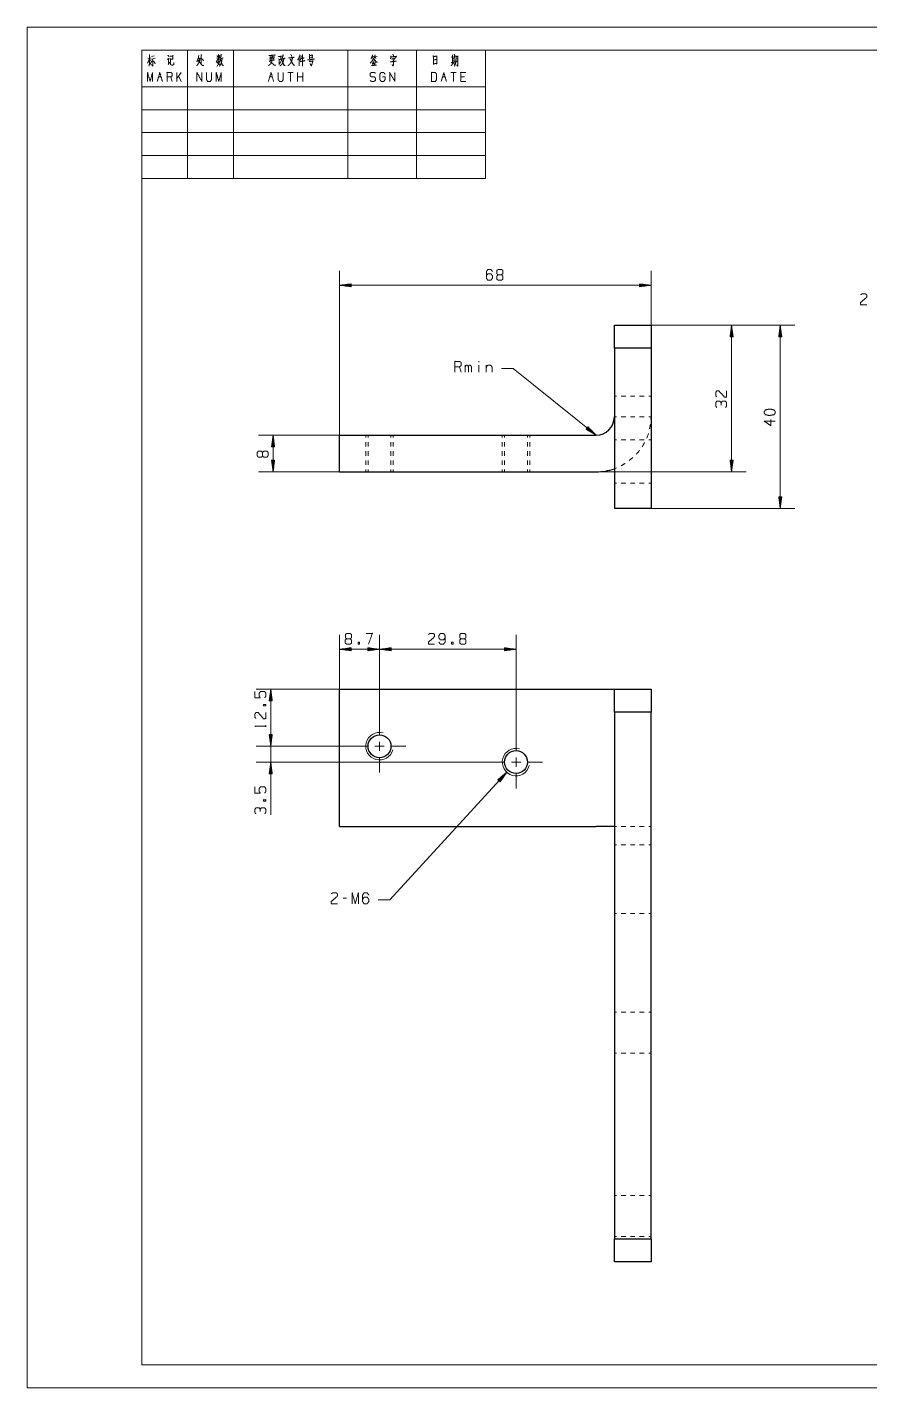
# Model space of a CAD drawing. Header units: millimetres. Extents: x 0 to 420, y 0 to 297.
# Drawn here: x 0 to 183.9, y 0 to 297 of the extents above; entities that cross this region are included whole.
import ezdxf

# ---------------------------------------------------------------- set-up
doc = ezdxf.new("R2010")
doc.units = ezdxf.units.MM
doc.layers.add('1', color=7, linetype='Continuous', true_color=0xffffff)

msp = doc.modelspace()

# ---------------------------------------------------------------- linework, layer by layer
at = {"layer": '1', "color": 132, "linetype": 'Continuous', "lineweight": 18}
for p, q in [((0, 297), (0, 0)), ((420, 297), (0, 297)), ((25, 292), (25, 264)), ((25, 292), (100, 292)), ((25, 292), (100, 292)), ((25, 292), (100, 292)), ((25, 292), (25, 5)), ((415, 292), (25, 292)), ((35, 292), (35, 264)), ((45, 292), (45, 264)), ((70, 292), (70, 264)), ((85, 292), (85, 264)), ((100, 292), (100, 264)), ((25, 284), (100, 284)), ((25, 279), (100, 279)), ((25, 274), (100, 274)), ((25, 269), (100, 269)), ((25, 264), (100, 264)), ((25, 5), (415, 5)), ((0, 0), (420, 0))]:
    msp.add_line(p, q, dxfattribs=at)
at = {"layer": '1', "color": 95, "linetype": 'Continuous', "lineweight": 18}
for p, q in [((26.34, 290.18), (26.96, 290.3)), ((26.7, 289.95), (26.92, 289.68)), ((26.99, 289.99), (27.95, 290.14)), ((27.13, 290.61), (27.71, 290.74)), ((41.34, 290.22), (42.13, 290.38)), ((42.25, 290.16), (42.79, 290.28)), ((53.17, 290.09), (53.7, 290.18)), ((54.91, 288.87), (55.37, 289.43)), ((75.25, 290.57), (75.67, 290.63)), ((75.35, 290.55), (75.45, 290.24)), ((75.83, 289.64), (75.37, 289.56)), ((75.82, 290.51), (76.35, 290.61)), ((75.98, 290.49), (76.11, 290.16)), ((92.56, 290.43), (93.43, 290.55)), ((92.84, 290.07), (93.11, 290.14)), ((92.86, 289.72), (93.09, 289.78)), ((93.6, 290.05), (93.85, 290.12)), ((28.66, 286.17), (29.22, 286.17)), ((31.62, 285.18), (31.34, 286.17)), ((33.59, 287.14), (32.63, 285.78)), ((32.63, 285.18), (32.63, 287.14)), ((33.59, 285.18), (33.04, 286.36)), ((52.94, 286.17), (53.49, 286.17)), ((58.02, 287.14), (56.9, 287.14)), ((57.46, 287.14), (57.46, 285.18)), ((59.02, 285.18), (59.02, 287.14)), ((60.14, 286.17), (59.02, 286.17)), ((60.14, 285.18), (60.14, 287.14)), ((90.65, 286.17), (91.2, 286.17)), ((93.6, 287.14), (92.49, 287.14)), ((93.05, 287.14), (93.05, 285.18)), ((95.45, 286.17), (94.61, 286.17)), ((94.68, 221.68), (94.34, 222.88)), ((95.61, 221.68), (95.61, 223.26)), ((98.56, 223.26), (98.56, 221.68)), ((100.17, 223.26), (100.17, 221.68)), ((52.07, 144.25), (52.07, 144.67)), ((69.66, 106.87), (68.99, 106.87))]:
    msp.add_line(p, q, dxfattribs=at)
at = {"layer": '1', "color": 13, "linetype": 'Continuous', "lineweight": 18}
for p, q in [((68.15, 207.94), (68.15, 243.84)), ((136.15, 226.94), (136.15, 243.84)), ((70.69, 241), (68.15, 240.66)), ((68.15, 240.66), (70.69, 240.33)), ((68.15, 240.66), (136.15, 240.66)), ((70.69, 240.69), (68.34, 240.69)), ((70.69, 240.64), (68.34, 240.64)), ((70.69, 240.74), (68.73, 240.74)), ((70.69, 240.59), (68.73, 240.59)), ((70.69, 240.79), (69.11, 240.79)), ((70.69, 240.84), (69.5, 240.84)), ((70.69, 240.89), (69.89, 240.89)), ((70.69, 240.94), (70.27, 240.94)), ((70.69, 240.99), (70.66, 240.99)), ((70.69, 240.99), (70.66, 240.99)), ((70.69, 240.33), (70.69, 241)), ((133.61, 241), (133.61, 240.33)), ((136.15, 240.66), (133.61, 241)), ((133.61, 240.99), (133.64, 240.99)), ((133.61, 240.99), (133.64, 240.99)), ((133.61, 240.94), (134.03, 240.94)), ((133.61, 240.89), (134.41, 240.89)), ((133.61, 240.84), (134.8, 240.84)), ((133.61, 240.79), (135.19, 240.79)), ((133.61, 240.74), (135.57, 240.74)), ((133.61, 240.69), (135.96, 240.69)), ((133.61, 240.33), (136.15, 240.66)), ((133.61, 240.64), (135.96, 240.64)), ((133.61, 240.59), (135.57, 240.59)), ((70.69, 240.54), (69.11, 240.54)), ((70.69, 240.49), (69.5, 240.49)), ((70.69, 240.44), (69.89, 240.44)), ((70.69, 240.39), (70.27, 240.39)), ((70.69, 240.33), (70.66, 240.33)), ((70.69, 240.33), (70.66, 240.33)), ((133.61, 240.54), (135.19, 240.54)), ((133.61, 240.49), (134.8, 240.49)), ((133.61, 240.44), (134.41, 240.44)), ((133.61, 240.39), (134.03, 240.39)), ((133.61, 240.33), (133.64, 240.33)), ((133.61, 240.33), (133.64, 240.33)), ((136.15, 231.94), (167.53, 231.94)), ((136.15, 231.94), (156.91, 231.94)), ((153.73, 231.94), (153.4, 229.4)), ((153.71, 229.4), (153.71, 231.75)), ((154.07, 229.4), (153.73, 231.94)), ((153.73, 231.94), (153.73, 199.94)), ((153.76, 229.4), (153.76, 231.75)), ((164.35, 231.94), (164.02, 229.4)), ((164.33, 229.4), (164.33, 231.75)), ((164.69, 229.4), (164.35, 231.94)), ((164.35, 231.94), (164.35, 191.94)), ((164.38, 229.4), (164.38, 231.75)), ((153.4, 229.4), (153.4, 229.43)), ((153.4, 229.4), (153.4, 229.43)), ((153.4, 229.4), (154.07, 229.4)), ((153.45, 229.4), (153.45, 229.82)), ((153.5, 229.4), (153.5, 230.2)), ((153.56, 229.4), (153.56, 230.59)), ((153.61, 229.4), (153.61, 230.98)), ((153.66, 229.4), (153.66, 231.36)), ((153.81, 229.4), (153.81, 231.36)), ((153.86, 229.4), (153.86, 230.98)), ((153.91, 229.4), (153.91, 230.59)), ((153.96, 229.4), (153.96, 230.2)), ((154.01, 229.4), (154.01, 229.82)), ((154.06, 229.4), (154.06, 229.43)), ((154.06, 229.4), (154.06, 229.43)), ((164.02, 229.4), (164.02, 229.43)), ((164.02, 229.4), (164.02, 229.43)), ((164.02, 229.4), (164.69, 229.4)), ((164.07, 229.4), (164.07, 229.82)), ((164.12, 229.4), (164.12, 230.2)), ((164.17, 229.4), (164.17, 230.59)), ((164.23, 229.4), (164.23, 230.98)), ((164.28, 229.4), (164.28, 231.36)), ((164.43, 229.4), (164.43, 231.36)), ((164.48, 229.4), (164.48, 230.98)), ((164.53, 229.4), (164.53, 230.59)), ((164.58, 229.4), (164.58, 230.2)), ((164.63, 229.4), (164.63, 229.82)), ((164.68, 229.4), (164.68, 229.43)), ((164.68, 229.4), (164.68, 229.43)), ((103.53, 222.5), (106.07, 222.5)), ((106.07, 222.5), (124.15, 207.94)), ((68.15, 207.94), (50.49, 207.94)), ((53.66, 207.94), (53.33, 205.4)), ((54, 205.4), (53.66, 207.94)), ((53.66, 207.94), (53.66, 199.94)), ((122.38, 209.79), (121.96, 209.27)), ((121.96, 209.28), (121.99, 209.26)), ((121.96, 209.28), (121.99, 209.26)), ((121.96, 209.27), (124.15, 207.94)), ((122, 209.32), (122.32, 209.05)), ((122.03, 209.36), (122.65, 208.85)), ((122.06, 209.39), (122.99, 208.65)), ((122.09, 209.43), (123.32, 208.45)), ((122.12, 209.47), (123.65, 208.24)), ((122.16, 209.51), (123.98, 208.04)), ((122.19, 209.55), (124.02, 208.08)), ((122.22, 209.59), (123.75, 208.36)), ((122.25, 209.63), (123.48, 208.64)), ((122.28, 209.67), (123.21, 208.93)), ((122.32, 209.71), (122.94, 209.21)), ((122.35, 209.75), (122.67, 209.49)), ((122.38, 209.79), (122.4, 209.77)), ((122.38, 209.79), (122.4, 209.77)), ((124.15, 207.94), (122.38, 209.79)), ((53.33, 205.4), (53.33, 205.43)), ((53.33, 205.4), (53.33, 205.43)), ((53.33, 205.4), (54, 205.4)), ((53.38, 205.4), (53.38, 205.82)), ((53.43, 205.4), (53.43, 206.2)), ((53.48, 205.4), (53.48, 206.59)), ((53.54, 205.4), (53.54, 206.98)), ((53.59, 205.4), (53.59, 207.36)), ((53.64, 205.4), (53.64, 207.75)), ((53.69, 205.4), (53.69, 207.75)), ((53.74, 205.4), (53.74, 207.36)), ((53.79, 205.4), (53.79, 206.98)), ((53.84, 205.4), (53.84, 206.59)), ((53.89, 205.4), (53.89, 206.2)), ((53.94, 205.4), (53.94, 205.82)), ((53.99, 205.4), (53.99, 205.43)), ((53.99, 205.4), (53.99, 205.43)), ((53.33, 202.48), (53.33, 202.45)), ((53.33, 202.48), (53.33, 202.45)), ((53.33, 202.48), (53.66, 199.94)), ((54, 202.48), (53.33, 202.48)), ((53.38, 202.48), (53.38, 202.06)), ((53.43, 202.48), (53.43, 201.68)), ((53.48, 202.48), (53.48, 201.29)), ((53.54, 202.48), (53.54, 200.9)), ((53.59, 202.48), (53.59, 200.52)), ((53.64, 202.48), (53.64, 200.13)), ((53.66, 199.94), (54, 202.48)), ((53.69, 202.48), (53.69, 200.13)), ((53.74, 202.48), (53.74, 200.52)), ((53.79, 202.48), (53.79, 200.9)), ((53.84, 202.48), (53.84, 201.29)), ((53.89, 202.48), (53.89, 201.68)), ((53.94, 202.48), (53.94, 202.06)), ((53.99, 202.48), (53.99, 202.45)), ((53.99, 202.48), (53.99, 202.45)), ((153.4, 202.48), (153.4, 202.45)), ((153.4, 202.48), (153.4, 202.45)), ((153.4, 202.48), (153.73, 199.94)), ((154.07, 202.48), (153.4, 202.48)), ((153.45, 202.48), (153.45, 202.06)), ((153.5, 202.48), (153.5, 201.68)), ((153.56, 202.48), (153.56, 201.29)), ((153.61, 202.48), (153.61, 200.9)), ((153.66, 202.48), (153.66, 200.52)), ((153.71, 202.48), (153.71, 200.13)), ((153.73, 199.94), (154.07, 202.48)), ((153.76, 202.48), (153.76, 200.13)), ((153.81, 202.48), (153.81, 200.52)), ((153.86, 202.48), (153.86, 200.9)), ((153.91, 202.48), (153.91, 201.29)), ((153.96, 202.48), (153.96, 201.68)), ((154.01, 202.48), (154.01, 202.06)), ((154.06, 202.48), (154.06, 202.45)), ((154.06, 202.48), (154.06, 202.45)), ((68.15, 199.94), (50.49, 199.94)), ((124.15, 199.94), (156.91, 199.94)), ((164.02, 194.48), (164.02, 194.45)), ((164.02, 194.48), (164.02, 194.45)), ((164.02, 194.48), (164.35, 191.94)), ((164.69, 194.48), (164.02, 194.48)), ((164.07, 194.48), (164.07, 194.06)), ((164.12, 194.48), (164.12, 193.68)), ((164.17, 194.48), (164.17, 193.29)), ((164.23, 194.48), (164.23, 192.9)), ((164.28, 194.48), (164.28, 192.52)), ((164.33, 194.48), (164.33, 192.13)), ((164.35, 191.94), (164.69, 194.48)), ((164.38, 194.48), (164.38, 192.13)), ((164.43, 194.48), (164.43, 192.52)), ((164.48, 194.48), (164.48, 192.9)), ((164.53, 194.48), (164.53, 193.29)), ((164.58, 194.48), (164.58, 193.68)), ((164.63, 194.48), (164.63, 194.06)), ((164.68, 194.48), (164.68, 194.45)), ((164.68, 194.48), (164.68, 194.45)), ((136.15, 191.94), (167.53, 191.94)), ((68.15, 152.51), (68.15, 164.38)), ((76.89, 145.81), (76.89, 164.38)), ((76.89, 145.81), (76.89, 164.38)), ((106.69, 142.35), (106.69, 164.38)), ((70.69, 161.54), (68.15, 161.21)), ((68.15, 161.21), (70.69, 160.87)), ((76.89, 161.21), (68.15, 161.21)), ((70.69, 161.23), (68.34, 161.23)), ((70.69, 161.18), (68.34, 161.18)), ((70.69, 161.28), (68.73, 161.28)), ((70.69, 161.13), (68.73, 161.13)), ((70.69, 161.33), (69.11, 161.33)), ((70.69, 161.08), (69.11, 161.08)), ((70.69, 161.38), (69.5, 161.38)), ((70.69, 161.03), (69.5, 161.03)), ((70.69, 161.44), (69.89, 161.44)), ((70.69, 160.98), (69.89, 160.98)), ((70.69, 161.49), (70.27, 161.49)), ((70.69, 160.93), (70.27, 160.93)), ((70.69, 161.54), (70.66, 161.54)), ((70.69, 161.54), (70.66, 161.54)), ((70.69, 160.88), (70.66, 160.88)), ((70.69, 160.88), (70.66, 160.88)), ((70.69, 160.87), (70.69, 161.54)), ((74.35, 161.54), (74.38, 161.54)), ((74.35, 161.54), (74.38, 161.54)), ((74.35, 161.54), (74.35, 160.87)), ((76.89, 161.21), (74.35, 161.54)), ((74.35, 161.49), (74.77, 161.49)), ((74.35, 161.44), (75.16, 161.44)), ((74.35, 161.38), (75.54, 161.38)), ((74.35, 161.33), (75.93, 161.33)), ((74.35, 161.28), (76.31, 161.28)), ((74.35, 161.23), (76.7, 161.23)), ((74.35, 160.87), (76.89, 161.21)), ((74.35, 161.18), (76.7, 161.18)), ((74.35, 161.13), (76.31, 161.13)), ((74.35, 161.08), (75.93, 161.08)), ((74.35, 161.03), (75.54, 161.03)), ((74.35, 160.98), (75.16, 160.98)), ((74.35, 160.93), (74.77, 160.93)), ((74.35, 160.88), (74.38, 160.88)), ((74.35, 160.88), (74.38, 160.88)), ((79.43, 161.54), (76.89, 161.21)), ((76.89, 161.21), (79.43, 160.87)), ((76.89, 161.21), (106.69, 161.21)), ((79.43, 161.23), (77.09, 161.23)), ((79.43, 161.18), (77.09, 161.18)), ((79.43, 161.28), (77.47, 161.28)), ((79.43, 161.13), (77.47, 161.13)), ((79.43, 161.33), (77.86, 161.33)), ((79.43, 161.08), (77.86, 161.08)), ((79.43, 161.38), (78.24, 161.38)), ((79.43, 161.03), (78.24, 161.03)), ((79.43, 161.44), (78.63, 161.44)), ((79.43, 160.98), (78.63, 160.98)), ((79.43, 161.49), (79.02, 161.49)), ((79.43, 160.93), (79.02, 160.93)), ((79.43, 161.54), (79.4, 161.54)), ((79.43, 161.54), (79.4, 161.54)), ((79.43, 160.88), (79.4, 160.88)), ((79.43, 160.88), (79.4, 160.88)), ((79.43, 160.87), (79.43, 161.54)), ((104.15, 161.54), (104.18, 161.54)), ((104.15, 161.54), (104.18, 161.54)), ((104.15, 161.54), (104.15, 160.87)), ((106.69, 161.21), (104.15, 161.54)), ((104.15, 161.49), (104.57, 161.49)), ((104.15, 161.44), (104.96, 161.44)), ((104.15, 161.38), (105.34, 161.38)), ((104.15, 161.33), (105.73, 161.33)), ((104.15, 161.28), (106.11, 161.28)), ((104.15, 161.23), (106.5, 161.23)), ((104.15, 160.87), (106.69, 161.21)), ((104.15, 161.18), (106.5, 161.18)), ((104.15, 161.13), (106.11, 161.13)), ((104.15, 161.08), (105.73, 161.08)), ((104.15, 161.03), (105.34, 161.03)), ((104.15, 160.98), (104.96, 160.98)), ((104.15, 160.93), (104.57, 160.93)), ((104.15, 160.88), (104.18, 160.88)), ((104.15, 160.88), (104.18, 160.88)), ((68.15, 152.51), (49.98, 152.51)), ((53.16, 152.51), (52.82, 149.97)), ((53.03, 149.97), (53.03, 151.54)), ((53.08, 149.97), (53.08, 151.93)), ((53.13, 149.97), (53.13, 152.32)), ((53.49, 149.97), (53.16, 152.51)), ((53.16, 140.04), (53.16, 152.51)), ((53.18, 149.97), (53.18, 152.32)), ((53.23, 149.97), (53.23, 151.93)), ((53.28, 149.97), (53.28, 151.54)), ((52.82, 149.97), (53.49, 149.97)), ((52.83, 149.97), (52.83, 150)), ((52.83, 149.97), (52.83, 150)), ((52.88, 149.97), (52.88, 150.39)), ((52.93, 149.97), (52.93, 150.77)), ((52.98, 149.97), (52.98, 151.16)), ((53.34, 149.97), (53.34, 151.16)), ((53.39, 149.97), (53.39, 150.77)), ((53.44, 149.97), (53.44, 150.39)), ((53.49, 149.97), (53.49, 150)), ((53.49, 149.97), (53.49, 150)), ((53.16, 125.1), (53.16, 147.98)), ((52.82, 142.58), (53.16, 140.04)), ((53.49, 142.58), (52.82, 142.58)), ((52.82, 142.58), (53.16, 140.04)), ((53.49, 142.58), (52.82, 142.58)), ((52.83, 142.58), (52.83, 142.55)), ((52.83, 142.58), (52.83, 142.55)), ((52.83, 142.58), (52.83, 142.55)), ((52.83, 142.58), (52.83, 142.55)), ((52.88, 142.58), (52.88, 142.16)), ((52.88, 142.58), (52.88, 142.16)), ((52.93, 142.58), (52.93, 141.78)), ((52.93, 142.58), (52.93, 141.78)), ((52.98, 142.58), (52.98, 141.39)), ((52.98, 142.58), (52.98, 141.39)), ((53.03, 142.58), (53.03, 141.01)), ((53.03, 142.58), (53.03, 141.01)), ((53.08, 142.58), (53.08, 140.62)), ((53.08, 142.58), (53.08, 140.62)), ((53.13, 142.58), (53.13, 140.23)), ((53.13, 142.58), (53.13, 140.23)), ((53.16, 140.04), (53.49, 142.58)), ((53.16, 140.04), (53.49, 142.58)), ((53.18, 142.58), (53.18, 140.23)), ((53.18, 142.58), (53.18, 140.23)), ((53.23, 142.58), (53.23, 140.62)), ((53.23, 142.58), (53.23, 140.62)), ((53.28, 142.58), (53.28, 141.01)), ((53.28, 142.58), (53.28, 141.01)), ((53.34, 142.58), (53.34, 141.39)), ((53.34, 142.58), (53.34, 141.39)), ((53.39, 142.58), (53.39, 141.78)), ((53.39, 142.58), (53.39, 141.78)), ((53.44, 142.58), (53.44, 142.16)), ((53.44, 142.58), (53.44, 142.16)), ((53.49, 142.58), (53.49, 142.55)), ((53.49, 142.58), (53.49, 142.55)), ((53.49, 142.58), (53.49, 142.55)), ((53.49, 142.58), (53.49, 142.55)), ((71.13, 140.04), (49.98, 140.04)), ((71.13, 140.04), (49.98, 140.04)), ((100.93, 136.58), (49.98, 136.58)), ((53.16, 136.58), (52.82, 134.04)), ((52.82, 134.04), (53.49, 134.04)), ((52.83, 134.04), (52.83, 134.08)), ((52.83, 134.04), (52.83, 134.08)), ((52.88, 134.04), (52.88, 134.46)), ((52.93, 134.04), (52.93, 134.85)), ((52.98, 134.04), (52.98, 135.23)), ((53.03, 134.04), (53.03, 135.62)), ((53.08, 134.04), (53.08, 136.01)), ((53.13, 134.04), (53.13, 136.39)), ((53.49, 134.04), (53.16, 136.58)), ((53.18, 134.04), (53.18, 136.39)), ((53.23, 134.04), (53.23, 136.01)), ((53.28, 134.04), (53.28, 135.62)), ((53.34, 134.04), (53.34, 135.23)), ((53.39, 134.04), (53.39, 134.85)), ((53.44, 134.04), (53.44, 134.46)), ((53.49, 134.04), (53.49, 134.08)), ((53.49, 134.04), (53.49, 134.08)), ((104.67, 134.37), (79.12, 106.49)), ((104.67, 134.37), (102.7, 132.73)), ((102.86, 132.59), (103.92, 133.75)), ((102.89, 132.55), (104.22, 134)), ((102.93, 132.52), (104.52, 134.25)), ((102.97, 132.48), (104.55, 134.21)), ((103.01, 132.45), (104.33, 133.89)), ((103.2, 132.27), (104.67, 134.37)), ((102.7, 132.73), (103.2, 132.27)), ((102.71, 132.72), (102.73, 132.75)), ((102.71, 132.72), (102.73, 132.75)), ((102.74, 132.69), (103.03, 133)), ((102.78, 132.65), (103.32, 133.25)), ((102.82, 132.62), (103.62, 133.5)), ((103.04, 132.41), (104.11, 133.58)), ((103.08, 132.38), (103.89, 133.26)), ((103.12, 132.35), (103.66, 132.94)), ((103.16, 132.31), (103.44, 132.62)), ((103.19, 132.28), (103.22, 132.3)), ((103.19, 132.28), (103.22, 132.3)), ((79.12, 106.49), (76.58, 106.49))]:
    msp.add_line(p, q, dxfattribs=at)
at = {"layer": '1', "color": 30, "linetype": 'Continuous', "lineweight": 25}
for p, q in [((128.15, 226.94), (128.15, 231.94)), ((128.15, 231.94), (136.15, 231.94)), ((136.15, 231.94), (136.15, 226.94)), ((128.15, 226.94), (128.15, 191.94)), ((136.15, 226.94), (128.15, 226.94)), ((136.15, 226.94), (136.15, 191.94)), ((68.15, 207.94), (124.15, 207.94)), ((68.15, 199.94), (68.15, 207.94)), ((68.15, 199.94), (124.15, 199.94)), ((136.15, 191.94), (128.15, 191.94)), ((68.15, 152.51), (124.15, 152.51)), ((68.15, 122.51), (68.15, 152.51)), ((128.15, 147.51), (128.15, 152.51)), ((128.15, 152.51), (136.15, 152.51)), ((136.15, 152.51), (136.15, 147.51)), ((128.15, 147.51), (128.15, 32.51)), ((136.15, 147.51), (128.15, 147.51)), ((136.15, 32.51), (136.15, 147.51)), ((68.15, 122.51), (124.15, 122.51)), ((128.15, 27.51), (128.15, 32.51)), ((128.15, 32.51), (136.15, 32.51)), ((136.15, 32.51), (136.15, 27.51)), ((136.15, 27.51), (128.15, 27.51))]:
    msp.add_line(p, q, dxfattribs=at)
at = {"layer": '1', "color": 43, "linetype": 'Continuous', "lineweight": 18}
for p, q in [((128.65, 216.44), (128.15, 216.44)), ((130.65, 216.44), (129.65, 216.44)), ((132.65, 216.44), (131.65, 216.44)), ((134.65, 216.44), (133.65, 216.44)), ((136.15, 216.44), (135.65, 216.44)), ((128.15, 211.94), (128.65, 211.94)), ((129.65, 211.94), (130.65, 211.94)), ((131.65, 211.94), (132.65, 211.94)), ((133.65, 211.94), (134.65, 211.94)), ((135.65, 211.94), (136.15, 211.94)), ((136.11, 211.41), (136.15, 211.94)), ((73.89, 207.94), (73.89, 207.44)), ((74.39, 207.94), (74.39, 207.44)), ((79.39, 207.44), (79.39, 207.94)), ((79.89, 207.94), (79.89, 207.44)), ((103.69, 207.94), (103.69, 207.44)), ((104.19, 207.94), (104.19, 207.44)), ((109.19, 207.44), (109.19, 207.94)), ((109.69, 207.94), (109.69, 207.44)), ((135.21, 207.32), (135.57, 208.31)), ((73.89, 206.44), (73.89, 205.44)), ((74.39, 206.44), (74.39, 205.44)), ((79.39, 205.44), (79.39, 206.44)), ((79.89, 206.44), (79.89, 205.44)), ((103.69, 206.44), (103.69, 205.44)), ((104.19, 206.44), (104.19, 205.44)), ((109.19, 205.44), (109.19, 206.44)), ((109.69, 206.44), (109.69, 205.44)), ((128.65, 206.94), (128.15, 206.94)), ((130.65, 206.94), (129.65, 206.94)), ((132.65, 206.94), (131.65, 206.94)), ((134.65, 206.94), (133.65, 206.94)), ((136.15, 206.94), (135.65, 206.94)), ((73.89, 204.44), (73.89, 203.44)), ((73.89, 202.44), (73.89, 201.44)), ((74.39, 204.44), (74.39, 203.44)), ((74.39, 202.44), (74.39, 201.44)), ((79.39, 203.44), (79.39, 204.44)), ((79.39, 201.44), (79.39, 202.44)), ((79.89, 204.44), (79.89, 203.44)), ((79.89, 202.44), (79.89, 201.44)), ((103.69, 204.44), (103.69, 203.44)), ((103.69, 202.44), (103.69, 201.44)), ((104.19, 204.44), (104.19, 203.44)), ((104.19, 202.44), (104.19, 201.44)), ((109.19, 203.44), (109.19, 204.44)), ((109.19, 201.44), (109.19, 202.44)), ((109.69, 204.44), (109.69, 203.44)), ((109.69, 202.44), (109.69, 201.44)), ((131.38, 202.39), (132.19, 203.05)), ((73.89, 200.44), (73.89, 199.94)), ((74.39, 200.44), (74.39, 199.94)), ((79.39, 199.94), (79.39, 200.44)), ((79.89, 200.44), (79.89, 199.94)), ((103.69, 200.44), (103.69, 199.94)), ((104.19, 200.44), (104.19, 199.94)), ((109.19, 199.94), (109.19, 200.44)), ((109.69, 200.44), (109.69, 199.94)), ((128.15, 200.63), (128.63, 200.84)), ((128.15, 197.44), (128.65, 197.44)), ((129.65, 197.44), (130.65, 197.44)), ((131.65, 197.44), (132.65, 197.44)), ((133.65, 197.44), (134.65, 197.44)), ((135.65, 197.44), (136.15, 197.44)), ((128.65, 122.51), (128.15, 122.51)), ((130.65, 122.51), (129.65, 122.51)), ((132.65, 122.51), (131.65, 122.51)), ((134.65, 122.51), (133.65, 122.51)), ((136.15, 122.51), (135.65, 122.51)), ((128.15, 118.51), (128.65, 118.51)), ((129.65, 118.51), (130.65, 118.51)), ((131.65, 118.51), (132.65, 118.51)), ((133.65, 118.51), (134.65, 118.51)), ((135.65, 118.51), (136.15, 118.51)), ((128.15, 103.51), (128.65, 103.51)), ((129.65, 103.51), (130.65, 103.51)), ((131.65, 103.51), (132.65, 103.51)), ((133.65, 103.51), (134.65, 103.51)), ((135.65, 103.51), (136.15, 103.51)), ((128.15, 82.01), (128.65, 82.01)), ((129.65, 82.01), (130.65, 82.01)), ((131.65, 82.01), (132.65, 82.01)), ((133.65, 82.01), (134.65, 82.01)), ((135.65, 82.01), (136.15, 82.01)), ((128.15, 73.01), (128.65, 73.01)), ((129.65, 73.01), (130.65, 73.01)), ((131.65, 73.01), (132.65, 73.01)), ((133.65, 73.01), (134.65, 73.01)), ((135.65, 73.01), (136.15, 73.01)), ((128.15, 42.01), (128.65, 42.01)), ((129.65, 42.01), (130.65, 42.01)), ((131.65, 42.01), (132.65, 42.01)), ((133.65, 42.01), (134.65, 42.01)), ((135.65, 42.01), (136.15, 42.01)), ((128.15, 33.01), (128.65, 33.01)), ((129.65, 33.01), (130.65, 33.01)), ((131.65, 33.01), (132.65, 33.01)), ((133.65, 33.01), (134.65, 33.01)), ((135.65, 33.01), (136.15, 33.01))]:
    msp.add_line(p, q, dxfattribs=at)
at = {"layer": '1', "color": 252, "linetype": 'Continuous', "lineweight": 18}
for p, q in [((76.89, 142.63), (76.89, 145.81)), ((74.3, 140.04), (71.13, 140.04)), ((75.89, 140.04), (77.9, 140.04)), ((76.89, 139.04), (76.89, 141.04)), ((79.48, 140.04), (82.66, 140.04)), ((106.69, 139.18), (106.69, 142.35)), ((76.89, 137.45), (76.89, 134.28)), ((106.69, 135.58), (106.69, 137.59)), ((104.1, 136.58), (100.93, 136.58)), ((105.69, 136.58), (107.7, 136.58)), ((106.69, 133.99), (106.69, 130.82)), ((109.28, 136.58), (112.46, 136.58))]:
    msp.add_line(p, q, dxfattribs=at)
at = {"layer": '1', "color": 30, "linetype": 'Continuous', "lineweight": 25}
for centre in [(76.89, 140.04), (106.69, 136.58)]:
    msp.add_circle(centre, 2.5, dxfattribs=at)
for radius, end in [(4, 0), (12, 289.4723)]:
    msp.add_arc((124.15, 211.94), radius, 270, end, dxfattribs=at)
at = {"layer": '1', "color": 30, "linetype": 'Continuous', "lineweight": 13}
for centre in [(76.89, 140.04), (106.69, 136.58)]:
    msp.add_arc(centre, 3, 75, 345, dxfattribs=at)
at = {"layer": '1', "color": 95, "linetype": 'Continuous', "lineweight": 18}
for points, knots in [([(26.67, 291.07), (26.66, 288.89), (26.63, 288.5), (26.61, 288.71), (26.64, 288.94)], [0, 0, 0.723303, 0.854546, 0.923601, 1, 1]), ([(41.73, 291.07), (41.76, 290.92), (41.76, 289.78), (41.73, 289.93), (41.76, 290.05)], [0, 0, 0.094654, 0.823636, 0.91829, 1, 1]), ([(42.33, 291.11), (42.33, 290.98), (42.32, 290.76), (42.27, 290.47), (42.23, 290.16), (42.17, 289.91), (42.1, 289.68), (42.08, 289.62)], [0, 0, 0.081852, 0.232243, 0.425429, 0.63211, 0.800313, 0.957953, 1, 1]), ([(60.08, 291.07), (60.12, 290.98), (60.09, 291.03), (60.11, 288.54), (60.09, 288.73), (60.11, 289.04)], [0, 0, 0.029975, 0.04619, 0.840789, 0.900562, 1, 1]), ([(61.57, 291.07), (61.63, 290.82), (61.63, 290.09), (61.63, 290.28), (62.33, 290.38), (62.21, 290.38), (62.24, 290.9), (62.26, 290.98), (62.29, 290.92), (62.19, 290.9), (61.63, 290.82)], [0, 0, 0.076614, 0.294117, 0.350048, 0.563214, 0.598361, 0.753971, 0.779215, 0.799829, 0.831205, 1, 1]), ([(79.78, 291.09), (79.89, 290.96), (79.93, 290.86), (79.96, 290.69)], [0, 0, 0.364604, 0.619196, 1, 1]), ([(93.21, 291.11), (93.24, 290.98), (93.19, 289.37)], [0, 0, 0.073211, 1, 1]), ([(26.67, 290.16), (26.6, 289.91), (26.48, 289.62), (26.35, 289.35), (26.23, 289.14)], [0, 0, 0.233514, 0.515368, 0.78555, 1, 1]), ([(27.18, 289.66), (27.17, 289.58), (26.86, 288.96)], [0, 0, 0.108202, 1, 1]), ([(27.37, 289.99), (27.42, 289.87), (27.42, 288.83), (27.4, 288.6), (27.39, 288.52), (27.11, 288.85), (27.39, 288.56)], [0, 0, 0.056947, 0.504404, 0.603051, 0.639405, 0.826366, 1, 1]), ([(27.61, 289.58), (27.87, 289.16), (27.92, 289), (27.81, 289.27)], [0, 0, 0.516563, 0.696901, 1, 1]), ([(30.53, 289.99), (30.92, 290.09), (30.86, 290.16), (30.83, 288.96), (30.77, 288.83), (31.12, 289.41)], [0, 0, 0.158008, 0.19221, 0.673433, 0.728446, 1, 1]), ([(30.7, 290.88), (30.87, 290.72), (30.92, 290.63), (30.92, 290.53), (30.9, 290.67)], [0, 0, 0.413146, 0.573572, 0.750721, 1, 1]), ([(31.19, 290.63), (31.87, 290.74), (31.82, 290.8), (31.73, 290.05), (31.82, 290.05), (31.25, 289.99)], [0, 0, 0.313958, 0.349012, 0.694882, 0.735357, 1, 1]), ([(31.22, 290.22), (31.25, 289.91), (31.25, 289.2), (31.27, 288.98), (31.3, 288.87), (31.34, 288.81), (31.41, 288.77), (31.53, 288.75), (31.66, 288.73), (32.03, 288.79), (32, 289.33), (32, 288.79)], [0, 0, 0.097093, 0.316208, 0.387239, 0.42073, 0.444406, 0.470581, 0.507596, 0.549105, 0.664641, 0.832445, 1, 1]), ([(37.43, 290.84), (37.42, 290.72), (37.34, 290.3), (37.26, 290.01), (37.18, 289.8), (37.09, 289.6), (37.01, 289.43)], [0, 0, 0.084498, 0.36853, 0.573114, 0.721457, 0.873368, 1, 1]), ([(37.28, 290.09), (37.75, 290.18), (37.71, 290.22), (37.68, 290.03), (37.62, 289.76), (37.56, 289.6), (37.48, 289.37), (37.4, 289.18), (37.28, 288.98), (37.2, 288.81), (37.02, 288.56)], [0, 0, 0.202443, 0.228131, 0.308408, 0.425631, 0.500403, 0.604281, 0.689483, 0.790714, 0.870506, 1, 1]), ([(37.28, 289.8), (38.22, 288.62), (38.56, 288.65), (38.54, 288.65), (38.24, 288.67), (38.08, 288.81)], [0, 0, 0.632183, 0.773704, 0.779845, 0.909108, 1, 1]), ([(37.97, 291.05), (38.02, 290.94), (38, 290.84), (37.99, 289.12), (37.97, 289.23), (38, 289.45)], [0, 0, 0.049543, 0.095606, 0.852767, 0.898838, 1, 1]), ([(38.1, 290.16), (38.13, 290.14), (38.4, 289.8), (38.47, 289.68)], [0, 0, 0.059448, 0.761031, 1, 1]), ([(41.75, 290.24), (41.62, 290.01), (41.48, 289.8), (41.35, 289.64), (41.22, 289.49)], [0, 0, 0.287221, 0.555142, 0.786181, 1, 1]), ([(41.34, 289.31), (41.97, 289.45), (41.98, 289.64), (41.98, 289.56), (41.91, 289.31), (41.81, 289.04), (41.7, 288.83), (41.59, 288.71), (41.48, 288.58), (41.41, 288.52)], [0, 0, 0.30447, 0.39258, 0.431622, 0.553714, 0.689469, 0.798362, 0.878841, 0.954752, 1, 1]), ([(41.43, 290.8), (41.56, 290.57), (41.59, 290.43)], [0, 0, 0.640221, 1, 1]), ([(41.72, 289.66), (41.56, 289.08), (41.66, 289.04), (41.78, 289), (41.89, 288.94), (42.04, 288.85)], [0, 0, 0.5291, 0.62629, 0.735524, 0.852093, 1, 1]), ([(41.76, 290.2), (41.94, 290.07), (42.03, 289.97)], [0, 0, 0.613122, 1, 1]), ([(42.03, 290.92), (42.03, 290.82), (41.91, 290.34)], [0, 0, 0.174301, 1, 1]), ([(42.54, 290.16), (42.49, 289.8), (42.45, 289.56), (42.41, 289.35), (42.35, 289.16), (42.23, 288.91), (42.13, 288.73), (42.01, 288.56), (41.92, 288.48)], [0, 0, 0.19438, 0.332636, 0.448614, 0.555649, 0.70616, 0.822692, 0.933847, 1, 1]), ([(42.22, 289.89), (42.25, 289.85), (42.39, 289.27), (42.49, 289), (42.6, 288.71), (42.63, 288.65), (42.85, 288.67), (42.63, 288.69), (42.55, 288.81)], [0, 0, 0.026721, 0.341749, 0.493483, 0.655465, 0.691641, 0.80784, 0.924039, 1, 1]), ([(53.44, 290.84), (53.42, 290.18), (53.41, 289.85), (53.39, 289.66), (53.38, 289.56), (53.36, 289.43), (53.32, 289.31), (53.27, 289.2), (53.14, 289.02), (53, 288.85), (52.79, 288.73), (52.69, 288.67), (52.65, 288.65)], [0, 0, 0.263783, 0.395771, 0.470171, 0.511786, 0.56157, 0.614019, 0.658777, 0.749614, 0.837596, 0.932985, 0.980677, 1, 1]), ([(52.76, 290.82), (52.82, 290.78), (52.85, 290.8), (54.11, 290.94), (54.07, 290.96), (53.92, 290.92)], [0, 0, 0.045522, 0.068286, 0.872626, 0.90344, 1, 1]), ([(52.82, 289.6), (52.89, 289.6), (53.17, 289.37), (53.41, 289.16), (53.63, 288.98), (53.9, 288.71), (54.23, 288.75), (53.92, 288.71), (53.82, 288.79)], [0, 0, 0.033467, 0.197839, 0.340788, 0.472468, 0.649452, 0.797921, 0.939753, 1, 1]), ([(53, 290.59), (53.04, 290.41), (53.04, 289.66), (53.03, 289.7), (53.89, 289.85), (53.8, 289.85), (53.89, 290.63), (53.92, 290.57), (53.87, 290.53), (53.04, 290.43)], [0, 0, 0.051663, 0.252803, 0.264656, 0.500971, 0.524672, 0.738301, 0.756829, 0.773117, 1, 1]), ([(54.88, 290.57), (55.47, 290.67), (55.41, 290.74), (55.34, 290.01), (55.41, 290.01), (54.97, 289.93), (54.94, 290.12), (54.97, 289.89), (54.96, 288.96)], [0, 0, 0.181366, 0.207406, 0.429567, 0.451891, 0.588199, 0.645735, 0.715777, 1, 1]), ([(55.98, 290.12), (55.98, 289.99), (55.92, 289.66), (55.86, 289.47), (55.81, 289.31), (55.73, 289.16), (55.65, 289.02), (55.54, 288.87), (55.31, 288.67), (55.13, 288.58)], [0, 0, 0.067236, 0.249298, 0.354996, 0.450079, 0.537949, 0.629663, 0.725721, 0.894899, 1, 1]), ([(55.85, 291.05), (55.82, 290.8), (55.73, 290.47), (55.62, 290.12), (55.53, 289.89), (55.47, 289.72), (55.41, 289.58)], [0, 0, 0.162457, 0.385014, 0.625897, 0.784413, 0.898493, 1, 1]), ([(55.54, 289.8), (55.59, 289.78), (56.04, 288.67), (56.32, 288.65), (56.06, 288.71), (55.98, 288.83)], [0, 0, 0.024909, 0.644018, 0.787117, 0.926016, 1, 1]), ([(55.62, 290.07), (56.27, 290.2), (56.2, 290.22), (56.08, 290.18)], [0, 0, 0.769962, 0.857327, 1, 1]), ([(57.88, 290.32), (57.88, 290.2), (57.81, 289.91), (57.74, 289.68), (57.65, 289.43), (57.52, 289.23), (57.5, 289.18), (57.42, 289.08), (57.31, 288.94), (57.18, 288.81), (57.06, 288.69), (56.93, 288.58)], [0, 0, 0.060656, 0.206644, 0.323463, 0.452143, 0.571976, 0.593424, 0.659716, 0.74639, 0.834816, 0.918178, 1, 1]), ([(57.02, 290.28), (58.29, 290.43), (58.21, 290.45), (58.12, 290.41)], [0, 0, 0.872478, 0.933903, 1, 1]), ([(57.34, 290.05), (57.4, 290.01), (58.1, 288.75), (58.43, 288.69), (58.12, 288.77), (58.02, 288.89)], [0, 0, 0.030854, 0.652647, 0.79375, 0.930716, 1, 1]), ([(57.56, 291.03), (57.66, 290.84), (57.71, 290.72), (57.74, 290.59)], [0, 0, 0.450481, 0.729637, 1, 1]), ([(59.55, 290.98), (59.48, 290.72), (59.38, 290.47), (59.26, 290.24), (59.14, 290.05), (59, 289.85)], [0, 0, 0.21836, 0.428744, 0.629221, 0.801494, 1, 1]), ([(59.38, 290.41), (59.39, 289.16), (59.39, 288.56), (59.38, 288.69), (59.39, 288.91)], [0, 0, 0.565717, 0.839123, 0.896086, 1, 1]), ([(59.57, 289.49), (60.61, 289.7), (60.53, 289.72), (60.4, 289.66)], [0, 0, 0.826976, 0.886334, 1, 1]), ([(59.8, 290.72), (59.76, 290.38), (59.7, 290.09), (59.64, 289.89), (59.6, 289.76)], [0, 0, 0.34211, 0.644851, 0.86512, 1, 1]), ([(59.8, 290.14), (60.47, 290.32), (60.4, 290.32), (60.28, 290.26)], [0, 0, 0.772509, 0.853435, 1, 1]), ([(61.18, 289.87), (61.37, 289.87), (61.75, 289.91), (62.68, 290.05), (62.58, 290.07), (62.43, 290.03)], [0, 0, 0.10704, 0.322386, 0.855626, 0.914427, 1, 1]), ([(61.73, 289.91), (61.63, 289.41), (61.6, 289.49), (62.38, 289.62), (62.33, 289.7), (62.33, 289.62), (62.24, 289.27), (62.19, 289.04), (62.11, 288.85), (62.05, 288.71), (62.01, 288.6), (61.98, 288.58), (61.72, 289.06), (62, 288.62)], [0, 0, 0.13637, 0.159981, 0.371157, 0.396349, 0.418604, 0.516111, 0.579311, 0.63312, 0.675133, 0.705357, 0.714996, 0.861275, 1, 1]), ([(75.64, 290.3), (75.63, 290.2), (75.39, 289.83), (75.38, 289.78), (75.26, 289.6), (75.06, 289.37), (74.85, 289.16)], [0, 0, 0.074337, 0.387309, 0.418539, 0.575027, 0.79286, 1, 1]), ([(75.37, 290.98), (75.35, 290.84), (75.23, 290.53), (75.13, 290.28), (75.01, 290.07)], [0, 0, 0.148006, 0.485257, 0.758321, 1, 1]), ([(75.12, 288.62), (76.23, 288.73), (76.16, 288.73), (75.99, 288.71)], [0, 0, 0.825897, 0.879998, 1, 1]), ([(75.31, 289.27), (75.38, 289), (75.38, 288.87), (75.37, 289.04)], [0, 0, 0.489807, 0.707975, 1, 1]), ([(75.58, 289.43), (75.64, 289.12), (75.61, 288.96), (75.61, 289.18)], [0, 0, 0.443891, 0.680119, 1, 1]), ([(75.61, 290.16), (76.2, 289.37), (76.43, 289.37), (76.2, 289.39), (76.08, 289.54)], [0, 0, 0.599324, 0.742451, 0.886135, 1, 1]), ([(75.91, 290.98), (75.92, 290.88), (75.75, 290.3)], [0, 0, 0.147218, 1, 1]), ([(75.95, 289.41), (75.95, 289.27), (75.77, 288.69)], [0, 0, 0.19307, 1, 1]), ([(79.2, 289.41), (80.57, 289.6), (80.49, 289.62), (80.28, 289.56)], [0, 0, 0.820202, 0.873508, 1, 1]), ([(79.34, 290.74), (79.34, 290.51), (79.33, 290.34), (79.3, 290.22), (79.27, 290.12)], [0, 0, 0.361949, 0.626223, 0.829034, 1, 1]), ([(79.34, 290.49), (80.57, 290.63), (80.56, 290.67), (80.37, 290.26)], [0, 0, 0.712481, 0.737756, 1, 1]), ([(79.49, 290.07), (80.25, 290.18), (80.21, 290.24), (79.92, 289.72)], [0, 0, 0.533866, 0.586729, 1, 1]), ([(79.87, 289.87), (79.9, 289.76), (79.93, 289.64), (79.94, 289.43), (79.94, 289), (79.93, 288.85), (79.9, 288.65), (79.86, 288.52), (79.64, 288.87), (79.87, 288.56)], [0, 0, 0.049623, 0.1085, 0.204239, 0.404798, 0.471991, 0.568442, 0.629223, 0.820578, 1, 1]), ([(88.61, 290.8), (88.64, 290.59), (88.66, 290.14), (88.67, 289.66), (88.67, 289.6), (88.67, 288.83), (88.67, 288.98), (89.24, 289.1), (89.36, 288.96), (89.39, 289.14), (89.39, 289.39), (89.4, 289.87), (89.42, 290.36), (89.42, 290.78), (89.43, 290.72), (88.66, 290.57)], [0, 0, 0.037589, 0.119519, 0.205166, 0.216331, 0.354043, 0.380097, 0.485125, 0.518622, 0.552532, 0.597196, 0.682843, 0.77221, 0.846648, 0.858119, 1, 1]), ([(88.67, 289.83), (89.24, 289.95), (89.18, 289.97), (89.05, 289.89)], [0, 0, 0.728512, 0.805958, 1, 1]), ([(92.52, 289.25), (93.43, 289.41), (93.38, 289.43), (93.33, 289.37)], [0, 0, 0.873246, 0.919206, 1, 1]), ([(92.86, 289.12), (92.84, 289.02), (92.73, 288.81), (92.62, 288.67), (92.52, 288.56)], [0, 0, 0.157085, 0.51447, 0.781154, 1, 1]), ([(92.8, 290.98), (92.83, 290.86), (92.83, 289.31)], [0, 0, 0.075954, 1, 1]), ([(93.09, 289.18), (93.25, 288.94), (93.25, 288.83), (93.19, 289.02)], [0, 0, 0.497679, 0.671694, 1, 1]), ([(93.55, 290.82), (93.59, 290.59), (93.59, 290.14), (93.57, 289.64), (93.55, 289.33), (93.47, 289), (93.38, 288.79), (93.22, 288.48)], [0, 0, 0.096217, 0.285187, 0.491418, 0.620825, 0.76157, 0.854869, 1, 1]), ([(93.57, 289.52), (93.6, 289.52), (93.84, 289.58)], [0, 0, 0.107799, 1, 1]), ([(93.59, 290.57), (94.03, 290.67), (93.98, 290.74), (93.98, 290.05), (94, 289.12), (93.98, 288.77), (93.97, 288.56), (93.95, 288.5), (93.74, 288.77), (93.94, 288.58)], [0, 0, 0.13308, 0.155522, 0.357051, 0.631901, 0.735808, 0.797028, 0.815849, 0.918301, 1, 1]), ([(26.26, 285.18), (26.26, 287.14), (26.82, 285.18), (27.37, 287.14), (27.37, 285.18)], [0, 0, 0.245192, 0.5, 0.754808, 1, 1]), ([(30.51, 285.18), (30.51, 287.14), (31.34, 287.14), (31.62, 286.96), (31.62, 286.36), (31.34, 286.17), (30.51, 286.17)], [0, 0, 0.400952, 0.571035, 0.639278, 0.761676, 0.829917, 1, 1]), ([(37.01, 285.18), (37.01, 287.14), (38.12, 285.18), (38.12, 287.14)], [0, 0, 0.317574, 0.682426, 1, 1]), ([(39.13, 287.14), (39.13, 285.57), (39.39, 285.18), (39.95, 285.18), (40.24, 285.57), (40.24, 287.14)], [0, 0, 0.337152, 0.438599, 0.557781, 0.662848, 1, 1]), ([(41.25, 285.18), (41.25, 287.14), (41.81, 285.18), (42.36, 287.14), (42.36, 285.18)], [0, 0, 0.245192, 0.5, 0.754808, 1, 1]), ([(54.78, 287.14), (54.78, 285.57), (55.05, 285.18), (55.6, 285.18), (55.89, 285.57), (55.89, 287.14)], [0, 0, 0.337152, 0.438599, 0.557781, 0.662848, 1, 1]), ([(74.85, 285.36), (75.13, 285.18), (75.7, 285.18), (75.98, 285.39), (75.98, 285.97), (75.7, 286.17), (75.15, 286.17), (74.85, 286.36), (74.85, 286.96), (75.15, 287.14), (75.7, 287.14), (75.98, 286.96)], [0, 0, 0.068035, 0.184054, 0.254521, 0.372333, 0.442799, 0.555843, 0.626367, 0.748393, 0.81892, 0.931964, 1, 1]), ([(77.55, 286.17), (78.1, 286.17), (78.1, 285.57), (77.82, 285.18), (77.25, 285.18), (76.97, 285.57), (76.97, 286.75), (77.27, 287.14), (77.81, 287.14), (78.09, 286.75)], [0, 0, 0.103295, 0.214797, 0.304261, 0.410274, 0.499739, 0.718892, 0.809956, 0.910533, 1, 1]), ([(79.11, 285.18), (79.11, 287.14), (80.22, 285.18), (80.22, 287.14)], [0, 0, 0.317574, 0.682426, 1, 1]), ([(88.25, 285.18), (89.07, 285.18), (89.36, 285.57), (89.36, 286.75), (89.07, 287.14), (88.25, 287.14), (88.25, 285.18)], [0, 0, 0.142133, 0.227159, 0.431787, 0.516817, 0.65895, 1, 1]), ([(90.37, 285.18), (90.93, 287.14), (91.48, 285.18)], [0, 0, 0.5, 1, 1]), ([(95.73, 285.18), (94.61, 285.18), (94.61, 287.14), (95.73, 287.14)], [0, 0, 0.265389, 0.734611, 1, 1]), ([(100.21, 242.71), (100.53, 243.18), (101.22, 243.18), (101.55, 242.71), (101.55, 242.23), (101.22, 241.76), (100.53, 241.76), (100.21, 242.23), (100.21, 243.66), (100.53, 244.13), (101.22, 244.13), (101.55, 243.66)], [0, 0, 0.076962, 0.169761, 0.248072, 0.312019, 0.39033, 0.483129, 0.560091, 0.751928, 0.82889, 0.921689, 1, 1]), ([(102.8, 242.96), (102.49, 243.18), (102.49, 243.91), (102.8, 244.13), (103.49, 244.13), (103.83, 243.91), (103.83, 243.18), (103.49, 242.96), (102.8, 242.96), (102.47, 242.71), (102.47, 242.01), (102.8, 241.76), (103.49, 241.76), (103.83, 241.98), (103.83, 242.71), (103.49, 242.96)], [0, 0, 0.047573, 0.136085, 0.183659, 0.267815, 0.317166, 0.405678, 0.455028, 0.539185, 0.590296, 0.675757, 0.726869, 0.811025, 0.860376, 0.948888, 1, 1]), ([(181.91, 238.58), (182.22, 238.81), (182.91, 238.81), (183.25, 238.58), (183.25, 238.11), (181.89, 236.91), (181.91, 236.43), (183.25, 236.43)], [0, 0, 0.069694, 0.192979, 0.265273, 0.350228, 0.674743, 0.759753, 1, 1]), ([(93.34, 221.68), (93.34, 224.06), (94.34, 224.06), (94.68, 223.83), (94.68, 223.11), (94.34, 222.88), (93.34, 222.88)], [0, 0, 0.40095, 0.571034, 0.639277, 0.761673, 0.829916, 1, 1]), ([(95.61, 222.78), (95.67, 223.06), (95.84, 223.23), (96.04, 223.23), (96.21, 223.06), (96.28, 222.78), (96.28, 221.68)], [0, 0, 0.118879, 0.224459, 0.306987, 0.41257, 0.533094, 1, 1]), ([(96.28, 222.78), (96.34, 223.06), (96.51, 223.23), (96.73, 223.23), (96.88, 223.06), (96.96, 222.78), (96.96, 221.68)], [0, 0, 0.118605, 0.223942, 0.313764, 0.413923, 0.53417, 1, 1]), ([(98.56, 223.91), (98.6, 224.01), (98.56, 224.08), (98.53, 224.01), (98.56, 223.91)], [0, 0, 0.280585, 0.49999, 0.719406, 1, 1]), ([(100.17, 222.66), (100.27, 222.96), (100.47, 223.18), (100.71, 223.26), (100.94, 223.26), (101.19, 223.18), (101.38, 222.96), (101.49, 222.66), (101.49, 221.68)], [0, 0, 0.107755, 0.208454, 0.296012, 0.373822, 0.46138, 0.562079, 0.669834, 1, 1]), ([(150.49, 216.28), (150.27, 216.59), (150.27, 217.28), (150.49, 217.62), (150.97, 217.62), (152.17, 216.26), (152.64, 216.28), (152.64, 217.62)], [0, 0, 0.069691, 0.192976, 0.265274, 0.350227, 0.67474, 0.759752, 1, 1]), ([(151.44, 215.01), (151.22, 215.34), (150.49, 215.34), (150.27, 215.01), (150.27, 214.32), (150.49, 213.98)], [0, 0, 0.153877, 0.429855, 0.583732, 0.846129, 1, 1]), ([(152.42, 214), (152.64, 214.32), (152.64, 215.01), (152.42, 215.34), (151.69, 215.34), (151.44, 215.01), (151.44, 214.49)], [0, 0, 0.124118, 0.343685, 0.472446, 0.703377, 0.836734, 1, 1]), ([(162.31, 211.34), (162.31, 210), (160.88, 211.01), (163.26, 211.01)], [0, 0, 0.245869, 0.565294, 1, 1]), ([(163.26, 213.11), (163.01, 213.44), (162.31, 213.62), (161.83, 213.62), (161.11, 213.44), (160.88, 213.11), (160.88, 212.77), (161.11, 212.43), (161.83, 212.26), (162.31, 212.28), (163.01, 212.43), (163.26, 212.77), (163.26, 213.11)], [0, 0, 0.067524, 0.18397, 0.260584, 0.380943, 0.44614, 0.500306, 0.565502, 0.685862, 0.762529, 0.878309, 0.945834, 1, 1]), ([(51.37, 203.46), (51.14, 203.14), (50.42, 203.14), (50.19, 203.46), (50.19, 204.14), (50.42, 204.48), (51.14, 204.48), (51.37, 204.14), (51.37, 203.46), (51.62, 203.12), (52.32, 203.12), (52.57, 203.46), (52.57, 204.14), (52.34, 204.48), (51.62, 204.48), (51.37, 204.14)], [0, 0, 0.047572, 0.136084, 0.183656, 0.267812, 0.317164, 0.405676, 0.455027, 0.539184, 0.590295, 0.675755, 0.726867, 0.811023, 0.860375, 0.948886, 1, 1]), ([(69.76, 163.5), (69.44, 163.72), (69.44, 164.45), (69.76, 164.67), (70.45, 164.67), (70.79, 164.45), (70.79, 163.72), (70.45, 163.5), (69.76, 163.5), (69.42, 163.25), (69.42, 162.55), (69.76, 162.3), (70.45, 162.3), (70.79, 162.52), (70.79, 163.25), (70.45, 163.5)], [0, 0, 0.047573, 0.136085, 0.183659, 0.267815, 0.317166, 0.405678, 0.455029, 0.539185, 0.590297, 0.675757, 0.726869, 0.811025, 0.860376, 0.948888, 1, 1]), ([(74.49, 162.3), (75.34, 164.67), (74, 164.67)], [0, 0, 0.652472, 1, 1]), ([(87.58, 164.45), (87.89, 164.67), (88.58, 164.67), (88.92, 164.45), (88.92, 163.97), (87.56, 162.77), (87.58, 162.3), (88.92, 162.3)], [0, 0, 0.069694, 0.192978, 0.265275, 0.350228, 0.674741, 0.759753, 1, 1]), ([(89.85, 162.77), (90.17, 162.3), (90.86, 162.3), (91.2, 162.77), (91.2, 164.2), (90.86, 164.67), (90.17, 164.67), (89.85, 164.2), (89.83, 163.72), (90.17, 163.25), (90.86, 163.25), (91.2, 163.72)], [0, 0, 0.076855, 0.169524, 0.247727, 0.439296, 0.517499, 0.610168, 0.687023, 0.750925, 0.829128, 0.921797, 1, 1]), ([(94.72, 163.5), (94.4, 163.72), (94.4, 164.45), (94.72, 164.67), (95.41, 164.67), (95.75, 164.45), (95.75, 163.72), (95.41, 163.5), (94.72, 163.5), (94.39, 163.25), (94.39, 162.55), (94.72, 162.3), (95.41, 162.3), (95.75, 162.52), (95.75, 163.25), (95.41, 163.5)], [0, 0, 0.047573, 0.136084, 0.183658, 0.267814, 0.317166, 0.405677, 0.455029, 0.539185, 0.590297, 0.675756, 0.726868, 0.811024, 0.860375, 0.948887, 1, 1]), ([(72.21, 162.3), (72.55, 162.3), (72.55, 162.77), (72.21, 162.77), (72.21, 162.3)], [0, 0, 0.207088, 0.5, 0.707088, 1, 1]), ([(92.62, 162.3), (92.96, 162.3), (92.96, 162.77), (92.62, 162.77), (92.62, 162.3)], [0, 0, 0.207088, 0.5, 0.707088, 1, 1]), ([(51.84, 150.6), (52.07, 150.94), (52.07, 151.63), (51.84, 151.96), (50.89, 151.96), (50.64, 151.63), (50.64, 150.94), (50.87, 150.6), (49.69, 150.6), (49.69, 151.96)], [0, 0, 0.062228, 0.168343, 0.230572, 0.376816, 0.441266, 0.547381, 0.609609, 0.790489, 1, 1]), ([(52.07, 148.84), (52.07, 149.17), (51.59, 149.17), (51.59, 148.84), (52.07, 148.84)], [0, 0, 0.207088, 0.5, 0.707088, 1, 1]), ([(49.92, 146.07), (49.69, 146.39), (49.69, 147.07), (49.92, 147.41), (50.39, 147.41), (51.59, 146.05), (52.07, 146.07), (52.07, 147.41)], [0, 0, 0.069691, 0.192977, 0.265274, 0.350227, 0.674741, 0.759753, 1, 1]), ([(49.89, 144.32), (49.69, 144.46), (52.07, 144.46)], [0, 0, 0.093489, 1, 1]), ([(51.84, 129.81), (52.07, 130.14), (52.07, 130.83), (51.84, 131.17), (50.89, 131.17), (50.64, 130.83), (50.64, 130.14), (50.87, 129.81), (49.69, 129.81), (49.69, 131.17)], [0, 0, 0.062228, 0.168344, 0.230572, 0.376816, 0.441265, 0.547381, 0.609609, 0.790489, 1, 1]), ([(52.07, 128.04), (52.07, 128.38), (51.59, 128.38), (51.59, 128.04), (52.07, 128.04)], [0, 0, 0.207088, 0.5, 0.707088, 1, 1]), ([(50.87, 126.28), (50.64, 126.62), (49.92, 126.62), (49.69, 126.28), (49.69, 125.59), (49.92, 125.26)], [0, 0, 0.153874, 0.429852, 0.583726, 0.846123, 1, 1]), ([(51.84, 125.27), (52.07, 125.59), (52.07, 126.28), (51.84, 126.62), (51.12, 126.62), (50.87, 126.28), (50.87, 125.77)], [0, 0, 0.124121, 0.343687, 0.472445, 0.703376, 0.836731, 1, 1]), ([(66.38, 107.82), (66.7, 108.05), (67.38, 108.05), (67.72, 107.82), (67.72, 107.35), (66.36, 106.15), (66.38, 105.67), (67.72, 105.67)], [0, 0, 0.069693, 0.192978, 0.265275, 0.350228, 0.674741, 0.759753, 1, 1]), ([(70.93, 105.67), (70.93, 108.05), (71.6, 105.67), (72.27, 108.05), (72.27, 105.67)], [0, 0, 0.245192, 0.5, 0.754808, 1, 1]), ([(73.21, 106.62), (73.52, 107.1), (74.21, 107.1), (74.55, 106.62), (74.55, 106.15), (74.21, 105.67), (73.52, 105.67), (73.21, 106.15), (73.21, 107.57), (73.52, 108.05), (74.21, 108.05), (74.55, 107.57)], [0, 0, 0.076963, 0.16976, 0.248073, 0.312018, 0.39033, 0.483127, 0.56009, 0.751925, 0.828889, 0.921686, 1, 1])]:
    msp.add_open_spline(points, degree=1, knots=knots, dxfattribs=at)
for points in [[(28.38, 285.18), (28.94, 287.14), (29.5, 285.18)], [(52.66, 285.18), (53.22, 287.14), (53.77, 285.18)]]:
    msp.add_open_spline(points, degree=1, dxfattribs=at)
at = {"layer": '1', "color": 43, "linetype": 'Continuous', "lineweight": 18}
for points, knots in [([(135.84, 209.33), (136.04, 210.3), (136.04, 210.36)], [0, 0, 0.944443, 1, 1]), ([(134.23, 205.46), (134.4, 205.7), (134.75, 206.37)], [0, 0, 0.27778, 1, 1]), ([(132.93, 203.8), (133.45, 204.36), (133.62, 204.6)], [0, 0, 0.722221, 1, 1]), ([(129.6, 201.25), (129.66, 201.28), (130.51, 201.79)], [0, 0, 0.055553, 1, 1])]:
    msp.add_open_spline(points, degree=1, knots=knots, dxfattribs=at)
at = {"layer": '1', "color": 30, "linetype": 'Continuous', "lineweight": 25}
for points, knots in [([(124.15, 152.51), (125.19, 152.51), (126.98, 152.51), (128.01, 152.51), (128.15, 152.51)], [0, 0, 0.258819, 0.707106, 0.965925, 1, 1]), ([(128.15, 122.51), (128.01, 122.51), (126.98, 122.51), (126.15, 122.51), (124.15, 122.51)], [0, 0, 0.034075, 0.292894, 0.5, 1, 1])]:
    msp.add_open_spline(points, degree=1, knots=knots, dxfattribs=at)

doc.saveas('drawing.dxf')
